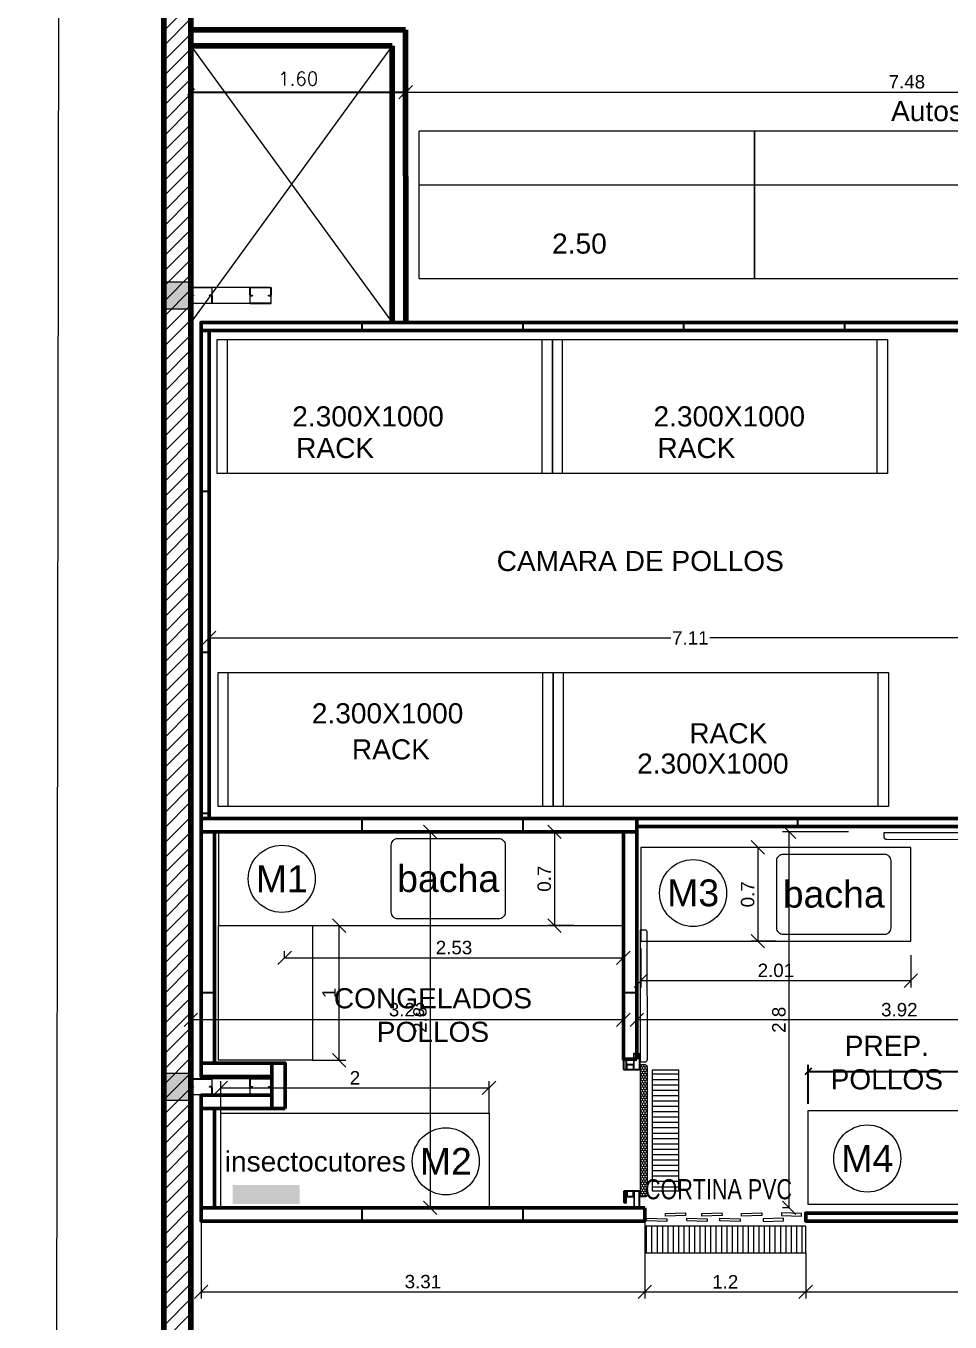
# Model space of a CAD drawing. Header units: inches. Extents: x 2 to 337, y 2 to 182.
# Drawn here: x 249.81 to 256.71, y 51.3 to 60.96 of the extents above; entities that cross this region are included whole.
import ezdxf

# ---------------------------------------------------------------- set-up
doc = ezdxf.new("R2010")
doc.units = ezdxf.units.IN
doc.header["$MEASUREMENT"] = 0
doc.linetypes.add('ACAD_ISO10W100', pattern=[18, 12, -3, 0, -3])
doc.linetypes.add('HIDDEN2', pattern=[4.7625, 3.175, -1.5875])
for name, color, linetype in [('(C)Paneles 60mm.', 4, 'Continuous'), ('0-CORTINAPVC-TXT', 7, 'Continuous'), ('01-COTAS ESTRUCTURA', 9, 'Continuous'), ('JU-PLANTA(XREF)$0$COMESTIBLES0-EQUIP-TXT', 3, 'Continuous'), ('L pisos', 8, 'Continuous')]:
    doc.layers.add(name, color=color, linetype=linetype)
for name, color, linetype, lineweight in [('0-EQUIPAMIENTO-LAB', 6, 'Continuous', 13), ('01 eje', 30, 'ACAD_ISO10W100', 9), ('ARQ-CORTINA PVC', 4, 'Continuous', 5), ('ARQ-REJILLAS', 4, 'Continuous', 5), ('COMESTIBLES0-EQUIP-TXT', 3, 'Continuous', 9), ('L COTAS', 1, 'Continuous', 9), ('L EQUIP', 6, 'Continuous', 9), ('l muro', 5, 'Continuous', 80), ('L PANELES', 136, 'Continuous', 50), ('L PROYEC', 4, 'HIDDEN2', 9), ('LAVADO MU', 10, 'Continuous', 5), ('smr acero', 170, 'Continuous', 15)]:
    doc.layers.add(name, color=color, linetype=linetype, lineweight=lineweight)
doc.styles.add('2mm para 1.100', font='ARIAL.TTF')
doc.styles.add('3mm para 1.100', font='ARIAL.TTF')
doc.styles.add('ARIAL', font='ARIAL.TTF')
doc.styles.add('JU-PLANTA(XREF)$0$ARIAL', font='ARIAL.TTF')
doc.styles.add('LZ-COME$0$LETRITAS', font='ROMAN1.shx', dxfattribs={"width": 1.2, "height": 0.225})
doc.styles.add('RomanS', font='romans.shx')
doc.styles.get("Standard").update_dxf_attribs({"font": 'ARIAL.TTF'})
doc.dimstyles.new('bases 1-50', dxfattribs={"dimscale": 0.5, "dimtxt": 0.2, "dimasz": 0.1, "dimexe": 0.1, "dimexo": 0.1, "dimgap": 0.1, "dimtad": 1, "dimtih": 1, "dimtoh": 1, "dimzin": 1, "dimdsep": 46, "dimtxsty": 'RomanS', "dimblk": 'OBLIQUE', "dimcen": 0.1, "dimclrd": 256, "dimclre": 256, "dimclrt": 256, "dimadec": 0, "dimazin": 0, "dimtfac": 1, "dimtmove": 0, "dimatfit": 3, "dimfxl": 0, "dimarcsym": 0})
doc.dimstyles.new('cotas 1.100', dxfattribs={"dimscale": 2, "dimtxt": 0.2, "dimasz": 0.1, "dimexe": 0.1, "dimexo": 0.05, "dimgap": 0.05, "dimtad": 0, "dimzin": 0, "dimdsep": 46, "dimtxsty": '2mm para 1.100', "dimblk": 'OBLIQUE', "dimcen": 0.09, "dimclrd": 256, "dimclre": 256, "dimclrt": 256, "dimaunit": 1, "dimadec": 3, "dimazin": 0, "dimtfac": 1, "dimtofl": 0, "dimtmove": 2, "dimatfit": 3, "dimfxl": 0, "dimtolj": 1, "dimtzin": 0, "dimlwd": -1, "dimlwe": -1, "dimarcsym": 0})
doc.dimstyles.new('cotas 1.50', dxfattribs={"dimscale": 0.5, "dimtxt": 0.2, "dimasz": 0.2, "dimexe": 0.1, "dimexo": 0, "dimgap": 0.05, "dimtad": 1, "dimdsep": 46, "dimtxsty": 'ARIAL', "dimblk": 'OBLIQUE', "dimcen": 0.09, "dimclrd": 256, "dimclre": 256, "dimclrt": 256, "dimadec": 0, "dimazin": 2, "dimtfac": 1, "dimtofl": 0, "dimtmove": 2, "dimatfit": 3, "dimfxl": 0, "dimtolj": 1, "dimtzin": 0, "dimlwd": -1, "dimlwe": -1, "dimarcsym": 0})

# ---------------------------------------------------------------- blocks, each defined once
blk = doc.blocks.new('terreno1')
at = {"layer": '01 eje', "ltscale": 0.05}
blk.add_line((2858.8129, 860.3283), (2858.8129, 730.799), dxfattribs=at)
blk = doc.blocks.new('_Oblique')
at = {"color": 0, "linetype": 'ByBlock', "lineweight": -2}
blk.add_line((-0.5, -0.5), (0.5, 0.5), dxfattribs=at)
blk = doc.blocks.new('*D561')
at = {"layer": 'Defpoints', "color": 0}
for p in [(250.2144, 156.7693), (251.0445, 156.768), (250.8447, 31.9487)]:
    blk.add_point(p, dxfattribs=at)
at = {"layer": 'L COTAS'}
for p, q in [((250.9445, 156.7681), (250.0144, 156.7696)), ((250.2144, 156.7693), (250.116, 95.2691)), ((250.0146, 31.95), (250.1131, 93.4503)), ((250.7447, 31.9489), (249.8146, 31.9503))]:
    blk.add_line(p, q, dxfattribs=at)
at = {"layer": 'L COTAS', "xscale": 0.2, "yscale": 0.2, "zscale": 0.2}
for p, rotation in [((250.2144, 156.7693), 89.90828215739022), ((250.0146, 31.95), 269.9082821573902)]:
    blk.add_blockref('_Oblique', p, dxfattribs=dict(at, rotation=rotation))
at = {"layer": 'L COTAS', "insert": (250.1145, 94.3597), "char_height": 0.4, "attachment_point": 5, "rotation": 89.90828, "style": '2mm para 1.100'}
blk.add_mtext('\\A1;124.82', dxfattribs=at)
blk = doc.blocks.new('RACKS 250')
for p, q in [((-1.05, -2.5), (-1.05, 0)), ((-1.05, 0), (-0.05, 0)), ((-0.05, 0), (-0.05, -2.5)), ((-1.05, -0.0762), (-0.05, -0.0762)), ((-1.05, -2.4238), (-0.05, -2.4238)), ((-0.05, -2.5), (-1.05, -2.5))]:
    blk.add_line(p, q)
blk = doc.blocks.new('*D612')
at = {"layer": 'Defpoints', "color": 0}
for p in [(251.181, 56.4014), (258.2875, 56.4014), (258.2875, 55.5303)]:
    blk.add_point(p, dxfattribs=at)
at = {"layer": 'L COTAS'}
for p, q in [((251.181, 56.4014), (251.181, 56.4514)), ((258.2875, 55.5303), (258.2875, 56.4514)), ((251.181, 56.4014), (254.6259, 56.4014)), ((258.2875, 56.4014), (254.9156, 56.4014))]:
    blk.add_line(p, q, dxfattribs=at)
at = {"layer": 'L COTAS', "xscale": 0.1, "yscale": 0.1, "zscale": 0.1, "rotation": 180}
blk.add_blockref('_Oblique', (251.181, 56.4014), dxfattribs=at)
at = {"layer": 'L COTAS', "xscale": 0.1, "yscale": 0.1, "zscale": 0.1}
blk.add_blockref('_Oblique', (258.2875, 56.4014), dxfattribs=at)
at = {"layer": 'L COTAS', "insert": (254.7708, 56.4014), "char_height": 0.1, "attachment_point": 5, "style": 'ARIAL'}
blk.add_mtext('\\A1;7.11', dxfattribs=at)
blk = doc.blocks.new('*D578')
at = {"layer": 'Defpoints', "color": 0}
for p in [(254.371, 53.5534), (254.371, 53.5205), (258.2888, 53.4669)]:
    blk.add_point(p, dxfattribs=at)
at = {"layer": 'L COTAS'}
for p, q in [((254.371, 53.5205), (254.371, 53.6034)), ((258.2888, 53.5534), (254.371, 53.5534)), ((258.2888, 53.4669), (258.2888, 53.6034))]:
    blk.add_line(p, q, dxfattribs=at)
at = {"layer": 'L COTAS', "xscale": 0.1, "yscale": 0.1, "zscale": 0.1, "rotation": 180}
blk.add_blockref('_Oblique', (254.371, 53.5534), dxfattribs=at)
at = {"layer": 'L COTAS', "xscale": 0.1, "yscale": 0.1, "zscale": 0.1}
blk.add_blockref('_Oblique', (258.2888, 53.5534), dxfattribs=at)
at = {"layer": 'L COTAS', "insert": (256.3299, 53.6295), "char_height": 0.1, "attachment_point": 5, "style": 'ARIAL'}
blk.add_mtext('\\A1;3.92', dxfattribs=at)
blk = doc.blocks.new('*D617')
at = {"layer": 'Defpoints', "color": 0}
for p in [(251.0447, 53.5534), (254.2713, 53.5205), (251.0447, 53.2907)]:
    blk.add_point(p, dxfattribs=at)
at = {"layer": 'L COTAS'}
for p, q in [((251.0447, 53.2907), (251.0447, 53.6034)), ((254.2713, 53.5534), (251.0447, 53.5534)), ((254.2713, 53.5205), (254.2713, 53.6034))]:
    blk.add_line(p, q, dxfattribs=at)
at = {"layer": 'L COTAS', "xscale": 0.1, "yscale": 0.1, "zscale": 0.1, "rotation": 180}
blk.add_blockref('_Oblique', (251.0447, 53.5534), dxfattribs=at)
at = {"layer": 'L COTAS', "xscale": 0.1, "yscale": 0.1, "zscale": 0.1}
blk.add_blockref('_Oblique', (254.2713, 53.5534), dxfattribs=at)
at = {"layer": 'L COTAS', "insert": (252.658, 53.6295), "char_height": 0.1, "attachment_point": 5, "style": 'ARIAL'}
blk.add_mtext('\\A1;3.23', dxfattribs=at)
blk = doc.blocks.new('*D579')
at = {"layer": 'Defpoints', "color": 0}
for p in [(255.508, 54.9565), (255.9504, 54.9565), (255.508, 52.1534)]:
    blk.add_point(p, dxfattribs=at)
at = {"layer": 'L COTAS'}
for p, q in [((255.9504, 54.9565), (255.458, 54.9565)), ((255.508, 52.1534), (255.508, 54.9565)), ((255.508, 52.1534), (255.458, 52.1534))]:
    blk.add_line(p, q, dxfattribs=at)
at = {"layer": 'L COTAS', "xscale": 0.1, "yscale": 0.1, "zscale": 0.1}
for p, rotation in [((255.508, 54.9565), 90), ((255.508, 52.1534), 270)]:
    blk.add_blockref('_Oblique', p, dxfattribs=dict(at, rotation=rotation))
at = {"layer": 'L COTAS', "insert": (255.432, 53.5549), "char_height": 0.1, "attachment_point": 5, "rotation": 90, "style": 'ARIAL'}
blk.add_mtext('\\A1;2.8', dxfattribs=at)
blk = doc.blocks.new('base1')
at = {"layer": 'smr acero'}
h = blk.add_hatch(color=256, dxfattribs=at)
h.dxf.hatch_style = 1
h.paths.add_polyline_path([(4862.6652, 1040.7971), (4862.6652, 1040.5971), (4862.4652, 1040.5971), (4862.4652, 1040.7971)])
for p, q in [((4863.1112, 1040.7572), (4862.8092, 1040.7572)), ((4863.1112, 1040.6372), (4862.8092, 1040.6372))]:
    blk.add_line(p, q, dxfattribs=at)
blk.add_lwpolyline([(4862.4652, 1040.5971), (4862.6652, 1040.5971), (4862.6652, 1040.7971), (4862.4652, 1040.7971)], close=True, dxfattribs=at)
for points in [[(4862.8192, 1040.7572), (4862.6712, 1040.7572, 0.414214), (4862.6652, 1040.7512), (4862.6652, 1040.7032, 0.414214), (4862.6712, 1040.6972), (4862.6852, 1040.6972), (4862.6852, 1040.6992), (4862.6732, 1040.6992, -0.414214), (4862.6672, 1040.7052), (4862.6672, 1040.7492, -0.414214), (4862.6732, 1040.7552), (4862.8172, 1040.7552, -0.414214), (4862.8232, 1040.7492), (4862.8232, 1040.7052, -0.414214), (4862.8172, 1040.6992), (4862.8052, 1040.6992), (4862.8052, 1040.6972), (4862.8192, 1040.6972, 0.414214), (4862.8252, 1040.7032), (4862.8252, 1040.7512, 0.414214)], [(4863.1112, 1040.7572), (4863.2592, 1040.7572, -0.414214), (4863.2652, 1040.7512), (4863.2652, 1040.7032, -0.414214), (4863.2592, 1040.6972), (4863.2452, 1040.6972), (4863.2452, 1040.6992), (4863.2572, 1040.6992, 0.414214), (4863.2632, 1040.7052), (4863.2632, 1040.7492, 0.414214), (4863.2572, 1040.7552), (4863.1132, 1040.7552, 0.414214), (4863.1072, 1040.7492), (4863.1072, 1040.7052, 0.414214), (4863.1132, 1040.6992), (4863.1252, 1040.6992), (4863.1252, 1040.6972), (4863.1112, 1040.6972, -0.414214), (4863.1052, 1040.7032), (4863.1052, 1040.7512, -0.414214)], [(4862.8192, 1040.6372), (4862.6712, 1040.6372, -0.414214), (4862.6652, 1040.6432), (4862.6652, 1040.6912, -0.414214), (4862.6712, 1040.6972), (4862.6852, 1040.6972), (4862.6852, 1040.6952), (4862.6732, 1040.6952, 0.414214), (4862.6672, 1040.6892), (4862.6672, 1040.6452, 0.414214), (4862.6732, 1040.6392), (4862.8172, 1040.6392, 0.414214), (4862.8232, 1040.6452), (4862.8232, 1040.6892, 0.414214), (4862.8172, 1040.6952), (4862.8052, 1040.6952), (4862.8052, 1040.6972), (4862.8192, 1040.6972, -0.414214), (4862.8252, 1040.6912), (4862.8252, 1040.6432, -0.414214)], [(4863.1112, 1040.6372), (4863.2592, 1040.6372, 0.414214), (4863.2652, 1040.6432), (4863.2652, 1040.6912, 0.414214), (4863.2592, 1040.6972), (4863.2452, 1040.6972), (4863.2452, 1040.6952), (4863.2572, 1040.6952, -0.414214), (4863.2632, 1040.6892), (4863.2632, 1040.6452, -0.414214), (4863.2572, 1040.6392), (4863.1132, 1040.6392, -0.414214), (4863.1072, 1040.6452), (4863.1072, 1040.6892, -0.414214), (4863.1132, 1040.6952), (4863.1252, 1040.6952), (4863.1252, 1040.6972), (4863.1112, 1040.6972, 0.414214), (4863.1052, 1040.6912), (4863.1052, 1040.6432, 0.414214)]]:
    blk.add_lwpolyline(points, format="xyb", close=True, dxfattribs=at)
blk = doc.blocks.new('*D582')
at = {"layer": 'Defpoints', "color": 0}
for p in [(260.1245, 60.4703), (252.6475, 59.7975), (260.1245, 58.7531)]:
    blk.add_point(p, dxfattribs=at)
at = {"layer": 'L COTAS'}
for p, q in [((252.6475, 59.7975), (252.6475, 60.5203)), ((260.1245, 58.7531), (260.1245, 60.5203)), ((252.6475, 60.4703), (260.1245, 60.4703))]:
    blk.add_line(p, q, dxfattribs=at)
at = {"layer": 'L COTAS', "xscale": 0.1, "yscale": 0.1, "zscale": 0.1, "rotation": 180}
blk.add_blockref('_Oblique', (252.6475, 60.4703), dxfattribs=at)
at = {"layer": 'L COTAS', "xscale": 0.1, "yscale": 0.1, "zscale": 0.1}
blk.add_blockref('_Oblique', (260.1245, 60.4703), dxfattribs=at)
at = {"layer": 'L COTAS', "insert": (256.386, 60.5463), "char_height": 0.1, "attachment_point": 5, "style": 'ARIAL'}
blk.add_mtext('\\A1;7.48', dxfattribs=at)
blk = doc.blocks.new('*D621')
at = {"layer": 'Defpoints', "color": 0}
for p in [(251.1211, 52.0536), (254.4313, 52.0536), (254.4313, 51.5262)]:
    blk.add_point(p, dxfattribs=at)
at = {"layer": 'L COTAS'}
for p, q in [((251.1211, 52.0536), (251.1211, 51.4762)), ((254.4313, 52.0536), (254.4313, 51.4762)), ((251.1211, 51.5262), (254.4313, 51.5262))]:
    blk.add_line(p, q, dxfattribs=at)
at = {"layer": 'L COTAS', "xscale": 0.1, "yscale": 0.1, "zscale": 0.1, "rotation": 180}
blk.add_blockref('_Oblique', (251.1211, 51.5262), dxfattribs=at)
at = {"layer": 'L COTAS', "xscale": 0.1, "yscale": 0.1, "zscale": 0.1}
blk.add_blockref('_Oblique', (254.4313, 51.5262), dxfattribs=at)
at = {"layer": 'L COTAS', "insert": (252.7762, 51.6023), "char_height": 0.1, "attachment_point": 5, "style": 'ARIAL'}
blk.add_mtext('\\A1;3.31', dxfattribs=at)
blk = doc.blocks.new('*D622')
at = {"layer": 'Defpoints', "color": 0}
for p in [(254.4313, 51.8166), (255.6313, 51.8166), (255.6313, 51.5262)]:
    blk.add_point(p, dxfattribs=at)
at = {"layer": 'L COTAS'}
for p, q in [((254.4313, 51.8166), (254.4313, 51.4762)), ((255.6313, 51.8166), (255.6313, 51.4762)), ((254.4313, 51.5262), (255.6313, 51.5262))]:
    blk.add_line(p, q, dxfattribs=at)
at = {"layer": 'L COTAS', "xscale": 0.1, "yscale": 0.1, "zscale": 0.1, "rotation": 180}
blk.add_blockref('_Oblique', (254.4313, 51.5262), dxfattribs=at)
at = {"layer": 'L COTAS', "xscale": 0.1, "yscale": 0.1, "zscale": 0.1}
blk.add_blockref('_Oblique', (255.6313, 51.5262), dxfattribs=at)
at = {"layer": 'L COTAS', "insert": (255.0313, 51.6014), "char_height": 0.1, "attachment_point": 5, "style": 'ARIAL'}
blk.add_mtext('\\A1;1.2', dxfattribs=at)
blk = doc.blocks.new('*D590')
at = {"layer": 'Defpoints', "color": 0}
for p in [(260.0175, 52.0536), (255.6313, 51.8166), (260.0175, 51.5262)]:
    blk.add_point(p, dxfattribs=at)
at = {"layer": 'L COTAS'}
for p, q in [((260.0175, 52.0536), (260.0175, 51.4762)), ((255.6313, 51.8166), (255.6313, 51.4762)), ((255.6313, 51.5262), (260.0175, 51.5262))]:
    blk.add_line(p, q, dxfattribs=at)
at = {"layer": 'L COTAS', "xscale": 0.1, "yscale": 0.1, "zscale": 0.1, "rotation": 180}
blk.add_blockref('_Oblique', (255.6313, 51.5262), dxfattribs=at)
at = {"layer": 'L COTAS', "xscale": 0.1, "yscale": 0.1, "zscale": 0.1}
blk.add_blockref('_Oblique', (260.0175, 51.5262), dxfattribs=at)
at = {"layer": 'L COTAS', "insert": (257.8244, 51.6023), "char_height": 0.1, "attachment_point": 5, "style": 'ARIAL'}
blk.add_mtext('\\A1;4.39', dxfattribs=at)
blk = doc.blocks.new('*D596')
at = {"layer": 'Defpoints', "color": 0}
for p in [(251.0447, 60.398), (252.6474, 60.4703), (252.6474, 60.4703)]:
    blk.add_point(p, dxfattribs=at)
at = {"layer": 'L COTAS', "lineweight": -2}
for p, q in [((251.0447, 60.448), (251.0447, 60.5203)), ((252.6474, 60.5203), (252.6474, 60.5203)), ((251.0447, 60.4703), (252.6474, 60.4703))]:
    blk.add_line(p, q, dxfattribs=at)
at = {"layer": 'L COTAS', "lineweight": -2, "xscale": 0.05, "yscale": 0.05, "zscale": 0.05, "rotation": 180}
blk.add_blockref('_Oblique', (251.0447, 60.4703), dxfattribs=at)
at = {"layer": 'L COTAS', "lineweight": -2, "xscale": 0.05, "yscale": 0.05, "zscale": 0.05}
blk.add_blockref('_Oblique', (252.6474, 60.4703), dxfattribs=at)
at = {"layer": 'L COTAS', "insert": (251.8461, 60.5703), "char_height": 0.1, "attachment_point": 5, "style": 'RomanS'}
blk.add_mtext('1.60', dxfattribs=at)
blk = doc.blocks.new('*D627')
at = {"layer": 'Defpoints', "color": 0}
for p in [(252.7459, 54.9565), (252.7459, 52.1534), (252.8305, 52.1534)]:
    blk.add_point(p, dxfattribs=at)
at = {"layer": 'L COTAS'}
for p, q in [((252.7459, 54.9565), (252.8805, 54.9565)), ((252.8305, 54.9565), (252.8305, 52.1534)), ((252.7459, 52.1534), (252.8805, 52.1534))]:
    blk.add_line(p, q, dxfattribs=at)
at = {"layer": 'L COTAS', "xscale": 0.1, "yscale": 0.1, "zscale": 0.1}
for p, rotation in [((252.8305, 54.9565), 90), ((252.8305, 52.1534), 270)]:
    blk.add_blockref('_Oblique', p, dxfattribs=dict(at, rotation=rotation))
at = {"layer": 'L COTAS', "insert": (252.7544, 53.5549), "char_height": 0.1, "attachment_point": 5, "rotation": 90, "style": 'ARIAL'}
blk.add_mtext('\\A1;2.8', dxfattribs=at)
blk = doc.blocks.new('*D556')
at = {"layer": 'Defpoints', "color": 0}
for p in [(254.2713, 54.226), (251.7447, 54.0165), (254.2713, 54.0165)]:
    blk.add_point(p, dxfattribs=at)
at = {"layer": 'L COTAS'}
for p, q in [((254.2713, 54.226), (254.2713, 53.9665)), ((251.7447, 54.0165), (251.7447, 54.0665)), ((251.7447, 54.0165), (254.2713, 54.0165))]:
    blk.add_line(p, q, dxfattribs=at)
at = {"layer": 'L COTAS', "xscale": 0.1, "yscale": 0.1, "zscale": 0.1, "rotation": 180}
blk.add_blockref('_Oblique', (251.7447, 54.0165), dxfattribs=at)
at = {"layer": 'L COTAS', "xscale": 0.1, "yscale": 0.1, "zscale": 0.1}
blk.add_blockref('_Oblique', (254.2713, 54.0165), dxfattribs=at)
at = {"layer": 'L COTAS', "insert": (253.008, 54.0926), "char_height": 0.1, "attachment_point": 5, "style": 'ARIAL'}
blk.add_mtext('\\A1;2.53', dxfattribs=at)
blk = doc.blocks.new('*D557')
at = {"layer": 'Defpoints', "color": 0}
for p in [(253.9026, 54.9565), (253.7577, 54.2565), (253.9026, 54.2565)]:
    blk.add_point(p, dxfattribs=at)
at = {"layer": 'L COTAS'}
for p, q in [((253.9026, 54.9565), (253.7077, 54.9565)), ((253.7577, 54.9565), (253.7577, 54.2565)), ((253.9026, 54.2565), (253.7077, 54.2565))]:
    blk.add_line(p, q, dxfattribs=at)
at = {"layer": 'L COTAS', "xscale": 0.1, "yscale": 0.1, "zscale": 0.1}
for p, rotation in [((253.7577, 54.9565), 90), ((253.7577, 54.2565), 270)]:
    blk.add_blockref('_Oblique', p, dxfattribs=dict(at, rotation=rotation))
at = {"layer": 'L COTAS', "insert": (253.6816, 54.6065), "char_height": 0.1, "attachment_point": 5, "rotation": 90, "style": 'ARIAL'}
blk.add_mtext('\\A1;0.7', dxfattribs=at)
blk = doc.blocks.new('*D558')
at = {"layer": 'Defpoints', "color": 0}
for p in [(254.4022, 54.0865), (256.4159, 54.0365), (256.4159, 53.8466)]:
    blk.add_point(p, dxfattribs=at)
at = {"layer": 'L COTAS'}
for p, q in [((254.4022, 54.0865), (254.4022, 53.7966)), ((256.4159, 54.0365), (256.4159, 53.7966)), ((254.4022, 53.8466), (256.4159, 53.8466))]:
    blk.add_line(p, q, dxfattribs=at)
at = {"layer": 'L COTAS', "xscale": 0.1, "yscale": 0.1, "zscale": 0.1, "rotation": 180}
blk.add_blockref('_Oblique', (254.4022, 53.8466), dxfattribs=at)
at = {"layer": 'L COTAS', "xscale": 0.1, "yscale": 0.1, "zscale": 0.1}
blk.add_blockref('_Oblique', (256.4159, 53.8466), dxfattribs=at)
at = {"layer": 'L COTAS', "insert": (255.4091, 53.9226), "char_height": 0.1, "attachment_point": 5, "style": 'ARIAL'}
blk.add_mtext('\\A1;2.01', dxfattribs=at)
blk = doc.blocks.new('*D559')
at = {"layer": 'Defpoints', "color": 0}
for p in [(255.4091, 54.8401), (255.2746, 54.1401), (255.4091, 54.1401)]:
    blk.add_point(p, dxfattribs=at)
at = {"layer": 'L COTAS'}
for p, q in [((255.4091, 54.8401), (255.2246, 54.8401)), ((255.2746, 54.8401), (255.2746, 54.1401)), ((255.4091, 54.1401), (255.2246, 54.1401))]:
    blk.add_line(p, q, dxfattribs=at)
at = {"layer": 'L COTAS', "xscale": 0.1, "yscale": 0.1, "zscale": 0.1}
for p, rotation in [((255.2746, 54.8401), 90), ((255.2746, 54.1401), 270)]:
    blk.add_blockref('_Oblique', p, dxfattribs=dict(at, rotation=rotation))
at = {"layer": 'L COTAS', "insert": (255.1985, 54.4901), "char_height": 0.1, "attachment_point": 5, "rotation": 90, "style": 'ARIAL'}
blk.add_mtext('\\A1;0.7', dxfattribs=at)
blk = doc.blocks.new('*D604')
at = {"layer": 'Defpoints', "color": 0}
for p in [(258.2631, 53.1686), (255.6492, 52.8779), (258.2631, 52.8779)]:
    blk.add_point(p, dxfattribs=at)
at = {"layer": 'L COTAS', "lineweight": -2}
for p, q in [((255.6492, 52.9279), (255.6492, 53.2186)), ((255.6492, 53.1686), (258.2631, 53.1686)), ((258.2631, 52.9279), (258.2631, 53.2186))]:
    blk.add_line(p, q, dxfattribs=at)
at = {"layer": 'L COTAS', "lineweight": -2, "xscale": 0.05, "yscale": 0.05, "zscale": 0.05, "rotation": 180}
blk.add_blockref('_Oblique', (255.6492, 53.1686), dxfattribs=at)
at = {"layer": 'L COTAS', "lineweight": -2, "xscale": 0.05, "yscale": 0.05, "zscale": 0.05}
blk.add_blockref('_Oblique', (258.2631, 53.1686), dxfattribs=at)
at = {"layer": 'L COTAS', "insert": (256.9561, 53.2686), "char_height": 0.1, "attachment_point": 5, "style": 'RomanS'}
blk.add_mtext('2.61', dxfattribs=at)
blk = doc.blocks.new('*D605')
at = {"layer": 'Defpoints', "color": 0}
for p in [(253.2692, 53.0468), (251.2692, 52.8595), (253.2692, 52.8595)]:
    blk.add_point(p, dxfattribs=at)
at = {"layer": 'L COTAS'}
for p, q in [((251.2692, 52.8595), (251.2692, 53.0968)), ((251.2692, 53.0468), (253.2692, 53.0468)), ((253.2692, 52.8595), (253.2692, 53.0968))]:
    blk.add_line(p, q, dxfattribs=at)
at = {"layer": 'L COTAS', "xscale": 0.1, "yscale": 0.1, "zscale": 0.1, "rotation": 180}
blk.add_blockref('_Oblique', (251.2692, 53.0468), dxfattribs=at)
at = {"layer": 'L COTAS', "xscale": 0.1, "yscale": 0.1, "zscale": 0.1}
blk.add_blockref('_Oblique', (253.2692, 53.0468), dxfattribs=at)
at = {"layer": 'L COTAS', "insert": (252.2692, 53.122), "char_height": 0.1, "attachment_point": 5, "style": 'ARIAL'}
blk.add_mtext('\\A1;2', dxfattribs=at)
blk = doc.blocks.new('*D606')
at = {"layer": 'Defpoints', "color": 0}
for p in [(251.9522, 54.2565), (252.1508, 54.2565), (251.9522, 53.2526)]:
    blk.add_point(p, dxfattribs=at)
at = {"layer": 'L COTAS'}
for p, q in [((251.9522, 54.2565), (252.2008, 54.2565)), ((252.1508, 53.2526), (252.1508, 54.2565)), ((251.9522, 53.2526), (252.2008, 53.2526))]:
    blk.add_line(p, q, dxfattribs=at)
at = {"layer": 'L COTAS', "xscale": 0.1, "yscale": 0.1, "zscale": 0.1}
for p, rotation in [((252.1508, 54.2565), 90), ((252.1508, 53.2526), 270)]:
    blk.add_blockref('_Oblique', p, dxfattribs=dict(at, rotation=rotation))
at = {"layer": 'L COTAS', "insert": (252.0756, 53.7545), "char_height": 0.1, "attachment_point": 5, "rotation": 90, "style": 'ARIAL'}
blk.add_mtext('\\A1;1', dxfattribs=at)
blk = doc.blocks.new('PPiv MT 1_00')
at = {"layer": 'L COTAS'}
h = blk.add_hatch(dxfattribs=at)
h.set_pattern_fill('HONEY', color=256, scale=0.1, angle=0.0267, style=0)
h.set_pattern_definition([(0.026676, (-36.510646, -16.688191), (0.018744958, 0.010834046), [0.0125, -0.025]), (120.026676, (-36.510646, -16.688191), (-0.018755038, 0.0108165868), [0.0125, -0.025]), (60.026676, (-36.510646, -16.688191), (-1.008e-05, 0.0216506327), [-0.025, 0.0125])])
edge = h.paths.add_edge_path()
edge.add_line((0.023, -0.114), (1.073, -0.114))
edge.add_arc((1.073, -0.094), 0.02, 270.0267, 360.0267)
edge.add_line((1.093, -0.094), (1.093, -0.054))
edge.add_line((1.093, -0.054), (0.003, -0.054))
edge.add_line((0.003, -0.054), (0.003, -0.094))
edge.add_arc((0.023, -0.094), 0.02, 180.0267, 270.0267)
for points in [[(0.05, 0), (-0.09, 0), (-0.09, -0.04, 0.414214), (-0.08, -0.05), (0.04, -0.05, 0.414214), (0.05, -0.04)], [(-0.05, 0.06), (0.05, 0.06), (0.05, 0.075, 0.414214), (0.04, 0.085), (-0.04, 0.085, 0.414214), (-0.05, 0.075)], [(-0.04, 0.08, 0.414214), (-0.045, 0.075), (-0.045, 0.065), (0.045, 0.065), (0.045, 0.075, 0.414214), (0.04, 0.08)], [(1.15, 0.06), (1.05, 0.06), (1.05, 0.075, -0.414214), (1.06, 0.085), (1.14, 0.085, -0.414214), (1.15, 0.075)], [(1.05, 0), (1.19, 0), (1.19, -0.04, -0.414214), (1.18, -0.05), (1.06, -0.05, -0.414214), (1.05, -0.04)], [(1.14, 0.08, -0.414214), (1.145, 0.075), (1.145, 0.065), (1.055, 0.065), (1.055, 0.075, -0.414214), (1.06, 0.08)], [(-0.08, -0.045), (0.04, -0.045, 0.414214), (0.045, -0.04), (0.045, -0.005), (-0.085, -0.005), (-0.085, -0.04, 0.414214)], [(0.023, -0.114), (1.073, -0.114, 0.414214), (1.093, -0.094), (1.093, -0.054), (0.003, -0.054), (0.003, -0.094, 0.414214)], [(1.18, -0.045), (1.06, -0.045, -0.414214), (1.055, -0.04), (1.055, -0.005), (1.185, -0.005), (1.185, -0.04, -0.414214)]]:
    blk.add_lwpolyline(points, format="xyb", close=True, dxfattribs=at)
for points in [[(0, 0), (0.05, 0), (0.05, 0.06), (0, 0.06)], [(0.005, 0.005), (0.045, 0.005), (0.045, 0.055), (0.005, 0.055)], [(1.1, 0), (1.05, 0), (1.05, 0.06), (1.1, 0.06)], [(1.095, 0.005), (1.055, 0.005), (1.055, 0.055), (1.095, 0.055)]]:
    blk.add_lwpolyline(points, close=True, dxfattribs=at)
at = {"layer": 'L PROYEC'}
blk.add_lwpolyline([(1.14, -0.114), (2.19, -0.113, 0.414214), (2.21, -0.093), (2.21, -0.053), (1.12, -0.054), (1.12, -0.094, 0.414214)], format="xyb", close=True, dxfattribs=at)

msp = doc.modelspace()

# ---------------------------------------------------------------- hatches: boundary and pattern name
at = {"layer": 'ARQ-REJILLAS'}
h = msp.add_hatch(dxfattribs=at)
h.set_pattern_fill('_USER', color=256, scale=0.04, angle=540, style=0, pattern_type=0)
h.set_pattern_definition([(180, (-3143.659848, -705.609477), (-2e-17, -0.04), [])])
h.paths.add_polyline_path([(254.6854, 53.1794), (254.4854, 53.1794), (254.4854, 52.2794), (254.6854, 52.2794)])
h = msp.add_hatch(dxfattribs=at)
h.set_pattern_fill('_USER', color=256, scale=0.04, angle=450, style=0, pattern_type=0)
h.set_pattern_definition([(90, (-503.11525, 3450.16191), (-0.04, 2e-17), [])])
h.paths.add_polyline_path([(255.6313, 51.8166), (255.6313, 52.0166), (254.4313, 52.0166), (254.4313, 51.8166)])
at = {"layer": 'LAVADO MU'}
h = msp.add_hatch(dxfattribs=at)
h.set_pattern_fill('ANSI31', color=256, scale=0.025)
h.set_pattern_definition([(45, (-3216.87233, -714.39376), (-0.0561266008, 0.0561266008), [])])
h.paths.add_polyline_path([(251.0447, 71.9518), (250.845, 71.9518), (250.845, 32.2994), (251.0447, 32.2994)])

# ---------------------------------------------------------------- linework, layer by layer
at = {"layer": 'ARQ-CORTINA PVC'}
for points in [[(254.5852, 52.0908), (254.5846, 52.1097), (254.7353, 52.115), (254.7359, 52.0961)], [(254.8567, 52.0908), (254.856, 52.1097), (255.0067, 52.115), (255.0074, 52.0961)], [(255.1533, 52.0908), (255.1526, 52.1097), (255.3034, 52.115), (255.304, 52.0961)], [(255.6007, 52.0908), (255.6013, 52.1097), (255.4506, 52.115), (255.4499, 52.0961)], [(254.445, 52.0567), (254.4457, 52.0756), (254.5964, 52.0703), (254.5957, 52.0514)], [(254.7448, 52.0567), (254.7454, 52.0756), (254.8962, 52.0703), (254.8955, 52.0514)], [(254.9914, 52.0567), (254.9921, 52.0756), (255.1428, 52.0703), (255.1422, 52.0514)], [(255.4659, 52.0567), (255.4652, 52.0756), (255.3145, 52.0703), (255.3152, 52.0514)]]:
    msp.add_lwpolyline(points, close=True, dxfattribs=at)
at = {"layer": 'ARQ-REJILLAS'}
for points in [[(254.6854, 53.1794), (254.4854, 53.1794), (254.4854, 52.2794), (254.6854, 52.2794)], [(254.6854, 53.1794), (254.4854, 53.1794), (254.4854, 52.2794), (254.6854, 52.2794)], [(255.6313, 51.8166), (255.6313, 52.0166), (254.4313, 52.0166), (254.4313, 51.8166)], [(255.6313, 51.8166), (255.6313, 52.0166), (254.4313, 52.0166), (254.4313, 51.8166)]]:
    msp.add_lwpolyline(points, close=True, dxfattribs=at)
at = {"layer": 'L COTAS'}
for p, q in [((252.5474, 60.814), (251.0447, 58.7531)), ((251.0447, 60.814), (252.5475, 58.7532))]:
    msp.add_line(p, q, dxfattribs=at)
at = {"layer": 'L EQUIP', "linetype": 'ByBlock', "ltscale": 0.01}
for p, q in [((255.2489, 60.1794), (252.7489, 60.1794)), ((252.7489, 59.0794), (252.7489, 60.1794)), ((255.2489, 59.0794), (255.2489, 60.1794)), ((255.2489, 59.0794), (255.2489, 60.1794)), ((251.0447, 58.8037), (251.0447, 59.9037)), ((252.7489, 59.7794), (255.2489, 59.7794)), ((255.2489, 59.7794), (258.9989, 59.7794)), ((252.7489, 59.0794), (255.2489, 59.0794))]:
    msp.add_line(p, q, dxfattribs=at)
at = {"layer": 'L EQUIP'}
for p, q in [((255.6492, 52.1779), (255.6492, 52.8779)), ((255.6492, 52.8779), (258.2631, 52.8779)), ((258.2631, 52.1779), (255.6492, 52.1779))]:
    msp.add_line(p, q, dxfattribs=at)
at = {"layer": 'L EQUIP', "linetype": 'ByBlock', "ltscale": 0.01}
msp.add_lwpolyline([(255.2489, 59.0794), (258.9989, 59.0794), (258.9989, 60.1794), (255.2489, 60.1794), (255.2489, 59.0794)], dxfattribs=at)
at = {"layer": 'L EQUIP'}
for points in [[(251.2522, 54.9565), (251.2522, 54.2564), (254.2713, 54.2565), (254.2713, 54.9565)], [(254.4022, 54.8401), (254.4022, 54.1401), (256.4159, 54.1401), (256.4159, 54.8401)]]:
    msp.add_lwpolyline(points, close=True, dxfattribs=at)
for points in [[(252.5899, 54.9065), (253.3399, 54.9065, -0.414214), (253.3899, 54.8565), (253.3899, 54.3565, -0.414214), (253.3399, 54.3065), (252.5899, 54.3065, -0.414214), (252.5399, 54.3565), (252.5399, 54.8565, -0.414214)], [(255.4659, 54.7901), (256.2159, 54.7901, -0.414214), (256.2659, 54.7401), (256.2659, 54.2401, -0.414214), (256.2159, 54.1901), (255.4659, 54.1901, -0.414214), (255.4159, 54.2401), (255.4159, 54.7401, -0.414214)]]:
    msp.add_lwpolyline(points, format="xyb", close=True, dxfattribs=at)
for points in [[(251.2522, 54.2565), (251.9522, 54.2565), (251.9522, 53.2526), (251.252, 53.2526), (251.2522, 54.2565)], [(251.2692, 52.1595), (251.2692, 52.8595), (253.2692, 52.8595), (253.2692, 52.1595), (251.2692, 52.1595)]]:
    msp.add_lwpolyline(points, dxfattribs=at)
for centre in [(251.7234, 54.6055), (254.7918, 54.4994), (256.0911, 52.5206), (252.9469, 52.4996)]:
    msp.add_circle(centre, 0.25, dxfattribs=at)
at = {"layer": 'l muro'}
for p, q in [((250.8447, 156.7687), (250.8447, 31.9599)), ((251.0447, 156.7687), (251.0447, 31.9599)), ((251.0447, 60.934), (252.6474, 60.934)), ((252.6474, 60.934), (252.6475, 58.7532)), ((251.0447, 60.814), (252.5474, 60.814)), ((252.5474, 60.814), (252.5475, 58.7532)), ((251.0447, 32.1494), (251.0447, 52.6513))]:
    msp.add_line(p, q, dxfattribs=at)
at = {"layer": 'L PANELES'}
for points in [[(260.1299, 58.7531), (260.1299, 58.6926), (251.1209, 58.6931), (251.1209, 58.7531)], [(251.181, 55.0563), (251.1209, 55.0563), (251.1209, 58.6931), (251.181, 58.6931)], [(254.371, 55.0563), (251.1209, 55.0563), (251.1209, 54.9565), (254.371, 54.9565)], [(257.2166, 55.0563), (257.2166, 54.9962), (254.371, 54.9962), (254.371, 55.0563)], [(251.2206, 53.2322), (251.2206, 54.9565), (251.1209, 54.9565), (251.1212, 53.2322)], [(254.371, 53.2603), (254.371, 54.9565), (254.2713, 54.9565), (254.2716, 53.2603)], [(251.6485, 53.2318), (251.1212, 53.2322), (251.1213, 53.1324), (251.6485, 53.1324)], [(251.7482, 52.8926), (251.7482, 53.2322), (251.6485, 53.2322), (251.6486, 52.8926)], [(251.6485, 52.992), (251.1213, 52.9924), (251.1213, 52.8926), (251.6486, 52.8926)], [(251.2206, 52.1534), (251.2206, 52.8926), (251.1209, 52.8926), (251.1212, 52.1534)], [(254.4313, 52.1534), (251.1211, 52.1534), (251.1211, 52.0536), (254.4313, 52.0536)], [(260.0175, 52.1137), (260.0175, 52.0536), (255.6313, 52.0536), (255.6313, 52.1137)]]:
    msp.add_lwpolyline(points, close=True, dxfattribs=at)
at = {"layer": 'L pisos'}
for p, q in [((252.3209, 58.7531), (252.3209, 58.6934)), ((253.5209, 58.7534), (253.5209, 58.6936)), ((254.7209, 58.7537), (254.7209, 58.6939)), ((255.9209, 58.7532), (255.9209, 58.6934)), ((251.181, 57.4931), (251.1209, 57.4931)), ((251.181, 56.2931), (251.1209, 56.2931)), ((251.181, 55.0931), (251.1209, 55.0931)), ((252.3209, 55.0563), (252.3209, 54.9565)), ((253.5209, 55.0565), (253.5209, 54.9567)), ((255.571, 55.0563), (255.571, 54.9962)), ((251.2206, 53.7565), (251.1209, 53.7565)), ((254.3709, 53.7565), (254.2713, 53.7565)), ((252.3212, 52.1534), (252.3212, 52.0536)), ((253.5212, 52.1537), (253.5212, 52.0539))]:
    msp.add_line(p, q, dxfattribs=at)
msp.add_solid([(251.3561, 52.1827), (251.3561, 52.3227), (251.8561, 52.1827), (251.8561, 52.3227)], dxfattribs=at)

# ---------------------------------------------------------------- block references
at = {"layer": '(C)Paneles 60mm.', "color": 5, "xscale": -0.899882396274988, "yscale": 0.899882396274988, "zscale": 0.899882396274988}
msp.add_blockref('PPiv MT 1_00', (258.2065, 54.9992), dxfattribs=at)
at = {"layer": '(C)Paneles 60mm.', "color": 5, "xscale": 0.899882396274988, "yscale": 0.899882396274988, "zscale": 0.899882396274988, "rotation": 90}
msp.add_blockref('PPiv MT 1_00', (254.3483, 52.2344), dxfattribs=at)
at = {"layer": '0-EQUIPAMIENTO-LAB', "rotation": 89.99999999999999}
for p in [(251.2418, 58.6765), (253.7418, 58.6765), (251.2479, 56.1938), (253.7479, 56.1938)]:
    msp.add_blockref('RACKS 250', p, dxfattribs=at)
at = {"layer": '01-COTAS ESTRUCTURA'}
for p in [(-4611.6205, -981.7427), (-4611.6207, -987.6427)]:
    msp.add_blockref('base1', p, dxfattribs=at)
at = {"layer": 'l muro'}
msp.add_blockref('terreno1', (-2607.9684, -701.3907), dxfattribs=at)

# ---------------------------------------------------------------- texts
at = {"layer": '0-CORTINAPVC-TXT', "style": 'LZ-COME$0$LETRITAS', "width": 0.8}
msp.add_text('CORTINA PVC', height=0.15, dxfattribs=at).set_placement((254.4328, 52.2167))
at = {"layer": 'COMESTIBLES0-EQUIP-TXT', "lineweight": 9, "style": 'ARIAL'}
for s, p in [('2.300X1000', (251.8016, 57.9781)), ('2.300X1000', (254.4963, 57.9781)), ('RACK', (251.8305, 57.7421)), ('RACK', (254.5253, 57.7421)), ('2.300X1000', (251.9474, 55.7644)), ('RACK', (254.7632, 55.6156)), ('RACK', (252.2464, 55.4954)), ('2.300X1000', (254.3739, 55.3899))]:
    msp.add_text(s, height=0.15, dxfattribs=at).set_placement(p)
at = {"layer": 'COMESTIBLES0-EQUIP-TXT', "lineweight": 9, "char_height": 0.15, "style": 'ARIAL'}
for s, insert, width, attachment_point in [('CAMARA DE POLLOS', (255.4687, 57.0498), 2.862241, 3), ('CONGELADOS\\PPOLLOS', (252.851, 53.79), 1.609524, 2), ('PREP.\\PPOLLOS', (256.2366, 53.4359), 1.609524, 2)]:
    msp.add_mtext(s, dxfattribs=dict(at, insert=insert, width=width, attachment_point=attachment_point))
at = {"layer": 'JU-PLANTA(XREF)$0$COMESTIBLES0-EQUIP-TXT', "style": 'JU-PLANTA(XREF)$0$ARIAL'}
msp.add_text('insectocutores', height=0.15, rotation=360, dxfattribs=at).set_placement((251.2978, 52.4234))
at = {"layer": 'L EQUIP', "linetype": 'ByBlock', "ltscale": 0.01, "char_height": 0.15, "width": 6.396838, "attachment_point": 1}
for s, insert in [('Autoserv. Carnes', (256.2683, 60.4039)), ('2.50', (253.7396, 59.4161))]:
    msp.add_mtext(s, dxfattribs=dict(at, insert=insert))
at = {"layer": 'L EQUIP', "char_height": 0.20001, "attachment_point": 5, "style": '3mm para 1.100'}
for s, insert in [('M1', (251.7234, 54.6055)), ('bacha', (252.9646, 54.6059)), ('M3', (254.7918, 54.4994)), ('bacha', (255.8406, 54.4895)), ('M2', (252.9469, 52.4996)), ('M4', (256.0911, 52.5206))]:
    msp.add_mtext(s, dxfattribs=dict(at, insert=insert))

# ---------------------------------------------------------------- dimensions: what is measured, and where the dimension line sits
at = {"layer": 'L COTAS'}
dim = msp.add_aligned_dim(p1=(250.8447, 31.9487), p2=(251.0445, 156.768), distance=0.8301, dimstyle='cotas 1.100', override={"dimfxl": 0.1, "dimarcsym": 1}, dxfattribs=at)
dim.commit()
dim.dimension.update_dxf_attribs({"geometry": '*D561', "text_midpoint": (250.1145, 94.3597)})
for base, p1, p2, dimstyle, picture, middle in [((252.6474, 60.4703), (251.0447, 60.398), (252.6474, 60.4703), 'bases 1-50', '*D596', (251.8461, 60.5703)), ((260.1245, 60.4703), (252.6475, 59.7975), (260.1245, 58.7531), 'cotas 1.50', '*D582', (256.386, 60.5463)), ((254.2713, 54.0165), (251.7447, 54.0165), (254.2713, 54.226), 'cotas 1.50', '*D556', (253.008, 54.0926)), ((256.4159, 53.8466), (254.4022, 54.0865), (256.4159, 54.0365), 'cotas 1.50', '*D558', (255.4091, 53.9226)), ((251.0447, 53.5534), (254.2713, 53.5205), (251.0447, 53.2907), 'cotas 1.50', '*D617', (252.658, 53.6295)), ((254.371, 53.5534), (258.2888, 53.4669), (254.371, 53.5205), 'cotas 1.50', '*D578', (256.3299, 53.6295)), ((258.2631, 53.1686), (255.6492, 52.8779), (258.2631, 52.8779), 'bases 1-50', '*D604', (256.9561, 53.2686)), ((253.2692, 53.0468), (251.2692, 52.8595), (253.2692, 52.8595), 'cotas 1.50', '*D605', (252.2692, 53.122)), ((254.4313, 51.5262), (251.1211, 52.0536), (254.4313, 52.0536), 'cotas 1.50', '*D621', (252.7762, 51.6023)), ((260.0175, 51.5262), (255.6313, 51.8166), (260.0175, 52.0536), 'cotas 1.50', '*D590', (257.8244, 51.6023)), ((255.6313, 51.5262), (254.4313, 51.8166), (255.6313, 51.8166), 'cotas 1.50', '*D622', (255.0313, 51.6014))]:
    dim = msp.add_linear_dim(base=base, p1=p1, p2=p2, dimstyle=dimstyle, dxfattribs=at)
    dim.commit()
    dim.dimension.update_dxf_attribs({"geometry": picture, "text_midpoint": middle})
dim = msp.add_linear_dim(base=(258.2875, 56.4014), p1=(251.181, 56.4014), p2=(258.2875, 55.5303), dimstyle='cotas 1.50', dxfattribs=at)
dim.commit()
dim.dimension.update_dxf_attribs({"geometry": '*D612', "text_midpoint": (254.7708, 56.4014), "dimtype": 160})
for base, p1, p2, picture, middle in [((252.8305, 52.1534), (252.7459, 54.9565), (252.7459, 52.1534), '*D627', (252.7544, 53.5549)), ((253.7577, 54.2565), (253.9026, 54.9565), (253.9026, 54.2565), '*D557', (253.6816, 54.6065)), ((255.508, 54.9565), (255.508, 52.1534), (255.9504, 54.9565), '*D579', (255.432, 53.5549)), ((255.2746, 54.1401), (255.4091, 54.8401), (255.4091, 54.1401), '*D559', (255.1985, 54.4901)), ((252.1508, 54.2565), (251.9522, 53.2526), (251.9522, 54.2565), '*D606', (252.0756, 53.7545))]:
    dim = msp.add_linear_dim(base=base, p1=p1, p2=p2, angle=90, dimstyle='cotas 1.50', dxfattribs=at)
    dim.commit()
    dim.dimension.update_dxf_attribs({"geometry": picture, "text_midpoint": middle})

doc.saveas('drawing.dxf')
